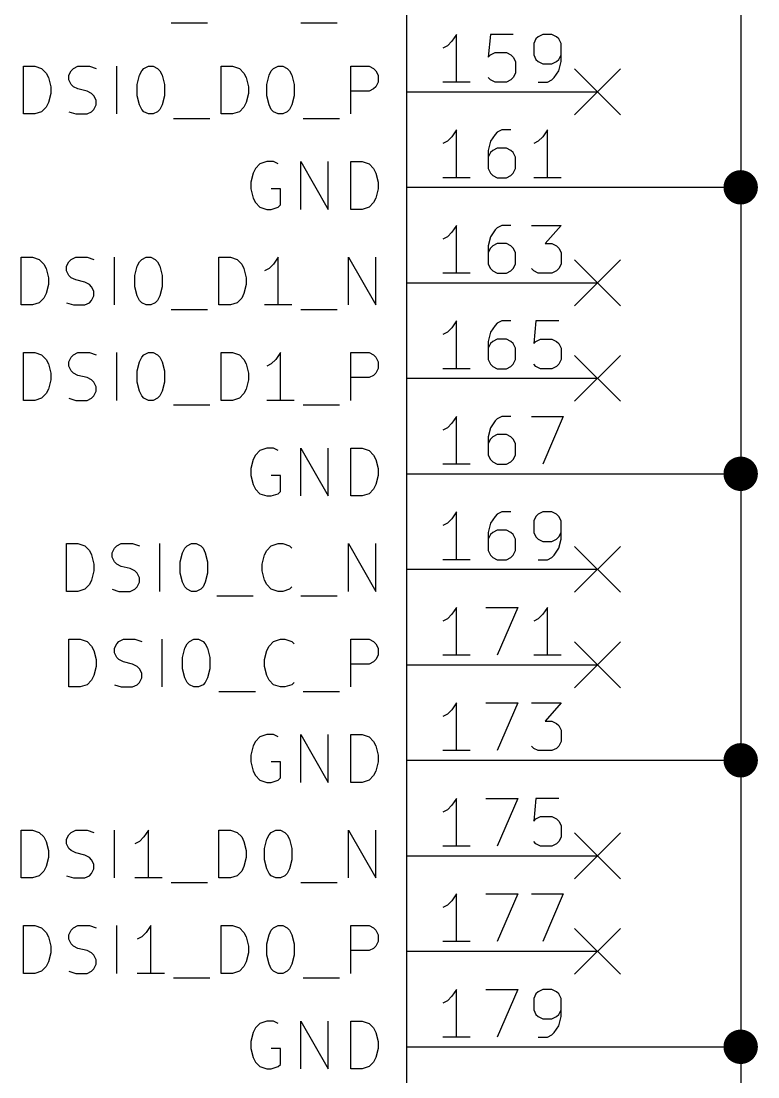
# Model space of a CAD drawing. Extents: x 0.4 to 11.3, y -7.9 to -0.4.
# Drawn here: x 2.847 to 3.618, y -5.282 to -4.176 of the extents above; entities that cross this region are included whole.
import ezdxf

# ---------------------------------------------------------------- set-up
doc = ezdxf.new("R2010")
doc.units = 0
doc.header["$MEASUREMENT"] = 0
for name, color, linetype in [('BLUE2', 5, 'CONTINUOUS'), ('CYAN2', 4, 'CONTINUOUS'), ('GREEN3', 91, 'CONTINUOUS'), ('RED2', 1, 'CONTINUOUS'), ('RED3', 11, 'CONTINUOUS')]:
    doc.layers.add(name, color=color, linetype=linetype)

msp = doc.modelspace()

# ---------------------------------------------------------------- linework, layer by layer
at = {"layer": 'BLUE2', "linetype": 'CONTINUOUS'}
for p, q in [((3.426, -4.226), (3.474, -4.274)), ((3.474, -4.226), (3.426, -4.274)), ((3.426, -4.426), (3.474, -4.474)), ((3.474, -4.426), (3.426, -4.474)), ((3.426, -4.526), (3.474, -4.574)), ((3.474, -4.526), (3.426, -4.574)), ((3.426, -4.726), (3.474, -4.774)), ((3.474, -4.726), (3.426, -4.774)), ((3.426, -4.826), (3.474, -4.874)), ((3.474, -4.826), (3.426, -4.874)), ((3.426, -5.026), (3.474, -5.074)), ((3.474, -5.026), (3.426, -5.074)), ((3.426, -5.126), (3.474, -5.174)), ((3.474, -5.126), (3.426, -5.174))]:
    msp.add_line(p, q, dxfattribs=at)
at = {"layer": 'CYAN2', "linetype": 'CONTINUOUS'}
for p, q in [((3.0038, -4.1779), (3.0419, -4.1779)), ((3.1395, -4.1779), (3.1776, -4.1779)), ((2.849, -4.2731), (2.849, -4.2231)), ((2.849, -4.2231), (2.861, -4.2231)), ((2.861, -4.2231), (2.8681, -4.2255)), ((2.9014, -4.2255), (2.9062, -4.2231)), ((2.9062, -4.2231), (2.9181, -4.2231)), ((2.9181, -4.2231), (2.9252, -4.2255)), ((2.9467, -4.2731), (2.9467, -4.2231)), ((2.9752, -4.2255), (2.98, -4.2231)), ((2.98, -4.2231), (2.9848, -4.2231)), ((2.9848, -4.2231), (2.9895, -4.2255)), ((3.0562, -4.2731), (3.0562, -4.2231)), ((3.0562, -4.2231), (3.0681, -4.2231)), ((3.0681, -4.2231), (3.0752, -4.2255)), ((3.111, -4.2255), (3.1157, -4.2231)), ((3.1157, -4.2231), (3.1205, -4.2231)), ((3.1205, -4.2231), (3.1252, -4.2255)), ((3.1919, -4.2731), (3.1919, -4.2231)), ((3.1919, -4.2231), (3.2109, -4.2231)), ((3.2109, -4.2231), (3.2157, -4.2255)), ((2.8681, -4.2255), (2.8729, -4.2303)), ((2.8729, -4.2303), (2.8752, -4.235)), ((2.8967, -4.2327), (2.899, -4.2279)), ((2.8967, -4.2374), (2.8967, -4.2327)), ((2.899, -4.2279), (2.9014, -4.2255)), ((2.9681, -4.2422), (2.9705, -4.2327)), ((2.9705, -4.2327), (2.9729, -4.2279)), ((2.9729, -4.2279), (2.9752, -4.2255)), ((2.9895, -4.2255), (2.9919, -4.2279)), ((2.9919, -4.2279), (2.9943, -4.2327)), ((2.9943, -4.2327), (2.9967, -4.2422)), ((3.0752, -4.2255), (3.08, -4.2303)), ((3.08, -4.2303), (3.0824, -4.235)), ((3.1038, -4.2422), (3.1062, -4.2327)), ((3.1062, -4.2327), (3.1086, -4.2279)), ((3.1086, -4.2279), (3.111, -4.2255)), ((3.1252, -4.2255), (3.1276, -4.2279)), ((3.1276, -4.2279), (3.13, -4.2327)), ((3.13, -4.2327), (3.1324, -4.2422)), ((3.2157, -4.2255), (3.2181, -4.2279)), ((3.2181, -4.2279), (3.2205, -4.2327)), ((3.2205, -4.2327), (3.2205, -4.2398)), ((2.8752, -4.235), (2.8776, -4.2446)), ((2.8776, -4.2446), (2.8776, -4.2517)), ((2.899, -4.2422), (2.8967, -4.2374)), ((2.9014, -4.2446), (2.899, -4.2422)), ((2.9062, -4.2469), (2.9014, -4.2446)), ((2.9681, -4.2541), (2.9681, -4.2422)), ((2.9967, -4.2422), (2.9967, -4.2541)), ((3.0824, -4.235), (3.0848, -4.2446)), ((3.0848, -4.2446), (3.0848, -4.2517)), ((3.1038, -4.2541), (3.1038, -4.2422)), ((3.1324, -4.2422), (3.1324, -4.2541)), ((3.2181, -4.2446), (3.2157, -4.2469)), ((3.2205, -4.2398), (3.2181, -4.2446)), ((2.8776, -4.2517), (2.8752, -4.2612)), ((2.9157, -4.2493), (2.9062, -4.2469)), ((2.9205, -4.2517), (2.9157, -4.2493)), ((2.9229, -4.2541), (2.9205, -4.2517)), ((2.9252, -4.2588), (2.9229, -4.2541)), ((2.9705, -4.2636), (2.9681, -4.2541)), ((2.9967, -4.2541), (2.9943, -4.2636)), ((3.0848, -4.2517), (3.0824, -4.2612)), ((3.1062, -4.2636), (3.1038, -4.2541)), ((3.1324, -4.2541), (3.13, -4.2636)), ((3.2109, -4.2493), (3.1919, -4.2493)), ((3.2157, -4.2469), (3.2109, -4.2493)), ((2.8729, -4.266), (2.8681, -4.2708)), ((2.8752, -4.2612), (2.8729, -4.266)), ((2.9229, -4.2684), (2.9252, -4.2636)), ((2.9252, -4.2636), (2.9252, -4.2588)), ((2.9729, -4.2684), (2.9705, -4.2636)), ((2.9943, -4.2636), (2.9919, -4.2684)), ((3.08, -4.266), (3.0752, -4.2708)), ((3.0824, -4.2612), (3.08, -4.266)), ((3.1086, -4.2684), (3.1062, -4.2636)), ((3.13, -4.2636), (3.1276, -4.2684)), ((2.861, -4.2731), (2.849, -4.2731)), ((2.8681, -4.2708), (2.861, -4.2731)), ((2.8967, -4.2708), (2.9038, -4.2731)), ((2.9038, -4.2731), (2.9157, -4.2731)), ((2.9157, -4.2731), (2.9205, -4.2708)), ((2.9205, -4.2708), (2.9229, -4.2684)), ((2.9752, -4.2708), (2.9729, -4.2684)), ((2.98, -4.2731), (2.9752, -4.2708)), ((2.9848, -4.2731), (2.98, -4.2731)), ((2.9895, -4.2708), (2.9848, -4.2731)), ((2.9919, -4.2684), (2.9895, -4.2708)), ((3.0062, -4.2779), (3.0443, -4.2779)), ((3.0681, -4.2731), (3.0562, -4.2731)), ((3.0752, -4.2708), (3.0681, -4.2731)), ((3.111, -4.2708), (3.1086, -4.2684)), ((3.1157, -4.2731), (3.111, -4.2708)), ((3.1205, -4.2731), (3.1157, -4.2731)), ((3.1252, -4.2708), (3.1205, -4.2731)), ((3.1276, -4.2684), (3.1252, -4.2708)), ((3.1419, -4.2779), (3.18, -4.2779)), ((3.0919, -4.3303), (3.0895, -4.335)), ((3.0967, -4.3255), (3.0919, -4.3303)), ((3.1038, -4.3231), (3.0967, -4.3255)), ((3.1109, -4.3231), (3.1038, -4.3231)), ((3.1157, -4.3255), (3.1109, -4.3231)), ((3.1395, -4.3731), (3.1395, -4.3231)), ((3.1395, -4.3231), (3.1681, -4.3731)), ((3.1681, -4.3731), (3.1681, -4.3231)), ((3.1919, -4.3731), (3.1919, -4.3231)), ((3.1919, -4.3231), (3.2038, -4.3231)), ((3.2038, -4.3231), (3.2109, -4.3255)), ((3.2109, -4.3255), (3.2157, -4.3303)), ((3.2157, -4.3303), (3.2181, -4.335)), ((3.0895, -4.335), (3.0871, -4.3446)), ((3.0871, -4.3446), (3.0871, -4.3517)), ((3.2181, -4.335), (3.2205, -4.3446)), ((3.2205, -4.3446), (3.2205, -4.3517)), ((3.0871, -4.3517), (3.0895, -4.3612)), ((3.1181, -4.3517), (3.1086, -4.3517)), ((3.1181, -4.3684), (3.1181, -4.3517)), ((3.2205, -4.3517), (3.2181, -4.3612)), ((3.0895, -4.3612), (3.0919, -4.366)), ((3.0919, -4.366), (3.0967, -4.3708)), ((3.2157, -4.366), (3.2109, -4.3708)), ((3.2181, -4.3612), (3.2157, -4.366)), ((3.0967, -4.3708), (3.1038, -4.3731)), ((3.1038, -4.3731), (3.1086, -4.3731)), ((3.1086, -4.3731), (3.1157, -4.3708)), ((3.1157, -4.3708), (3.1181, -4.3684)), ((3.2038, -4.3731), (3.1919, -4.3731)), ((3.2109, -4.3708), (3.2038, -4.3731)), ((2.8467, -4.4731), (2.8467, -4.4231)), ((2.8467, -4.4231), (2.8586, -4.4231)), ((2.8586, -4.4231), (2.8657, -4.4255)), ((2.8657, -4.4255), (2.8705, -4.4303)), ((2.8705, -4.4303), (2.8729, -4.435)), ((2.8943, -4.4327), (2.8967, -4.4279)), ((2.8943, -4.4374), (2.8943, -4.4327)), ((2.8967, -4.4279), (2.899, -4.4255)), ((2.899, -4.4255), (2.9038, -4.4231)), ((2.9038, -4.4231), (2.9157, -4.4231)), ((2.9157, -4.4231), (2.9229, -4.4255)), ((2.9443, -4.4731), (2.9443, -4.4231)), ((2.9657, -4.4422), (2.9681, -4.4327)), ((2.9681, -4.4327), (2.9705, -4.4279)), ((2.9705, -4.4279), (2.9729, -4.4255)), ((2.9729, -4.4255), (2.9776, -4.4231)), ((2.9776, -4.4231), (2.9824, -4.4231)), ((2.9824, -4.4231), (2.9871, -4.4255)), ((2.9871, -4.4255), (2.9895, -4.4279)), ((2.9895, -4.4279), (2.9919, -4.4327)), ((2.9919, -4.4327), (2.9943, -4.4422)), ((3.0538, -4.4731), (3.0538, -4.4231)), ((3.0538, -4.4231), (3.0657, -4.4231)), ((3.0657, -4.4231), (3.0729, -4.4255)), ((3.0729, -4.4255), (3.0776, -4.4303)), ((3.0776, -4.4303), (3.08, -4.435)), ((3.111, -4.4303), (3.1062, -4.435)), ((3.1157, -4.4231), (3.111, -4.4303)), ((3.1157, -4.4731), (3.1157, -4.4231)), ((3.1895, -4.4731), (3.1895, -4.4231)), ((3.1895, -4.4231), (3.2181, -4.4731)), ((3.2181, -4.4731), (3.2181, -4.4231)), ((2.8729, -4.435), (2.8752, -4.4446)), ((2.8967, -4.4422), (2.8943, -4.4374)), ((2.899, -4.4446), (2.8967, -4.4422)), ((2.9657, -4.4541), (2.9657, -4.4422)), ((2.9943, -4.4422), (2.9943, -4.4541)), ((3.08, -4.435), (3.0824, -4.4446)), ((3.1062, -4.435), (3.1014, -4.4374)), ((2.8752, -4.4517), (2.8729, -4.4612)), ((2.8752, -4.4446), (2.8752, -4.4517)), ((2.9038, -4.4469), (2.899, -4.4446)), ((2.9133, -4.4493), (2.9038, -4.4469)), ((2.9181, -4.4517), (2.9133, -4.4493)), ((2.9205, -4.4541), (2.9181, -4.4517)), ((2.9229, -4.4588), (2.9205, -4.4541)), ((2.9681, -4.4636), (2.9657, -4.4541)), ((2.9943, -4.4541), (2.9919, -4.4636)), ((3.0824, -4.4517), (3.08, -4.4612)), ((3.0824, -4.4446), (3.0824, -4.4517)), ((2.8705, -4.466), (2.8657, -4.4708)), ((2.8729, -4.4612), (2.8705, -4.466)), ((2.9205, -4.4684), (2.9229, -4.4636)), ((2.9229, -4.4636), (2.9229, -4.4588)), ((2.9705, -4.4684), (2.9681, -4.4636)), ((2.9919, -4.4636), (2.9895, -4.4684)), ((3.0776, -4.466), (3.0729, -4.4708)), ((3.08, -4.4612), (3.0776, -4.466)), ((2.8586, -4.4731), (2.8467, -4.4731)), ((2.8657, -4.4708), (2.8586, -4.4731)), ((2.8943, -4.4708), (2.9014, -4.4731)), ((2.9014, -4.4731), (2.9133, -4.4731)), ((2.9133, -4.4731), (2.9181, -4.4708)), ((2.9181, -4.4708), (2.9205, -4.4684)), ((2.9729, -4.4708), (2.9705, -4.4684)), ((2.9776, -4.4731), (2.9729, -4.4708)), ((2.9824, -4.4731), (2.9776, -4.4731)), ((2.9871, -4.4708), (2.9824, -4.4731)), ((2.9895, -4.4684), (2.9871, -4.4708)), ((3.0657, -4.4731), (3.0538, -4.4731)), ((3.0729, -4.4708), (3.0657, -4.4731)), ((3.13, -4.4731), (3.1014, -4.4731)), ((3.0038, -4.4779), (3.0419, -4.4779)), ((3.1395, -4.4779), (3.1776, -4.4779)), ((2.849, -4.5731), (2.849, -4.5231)), ((2.849, -4.5231), (2.861, -4.5231)), ((2.861, -4.5231), (2.8681, -4.5255)), ((2.8681, -4.5255), (2.8729, -4.5303)), ((2.8729, -4.5303), (2.8752, -4.535)), ((2.8967, -4.5327), (2.899, -4.5279)), ((2.8967, -4.5374), (2.8967, -4.5327)), ((2.899, -4.5279), (2.9014, -4.5255)), ((2.9014, -4.5255), (2.9062, -4.5231)), ((2.9062, -4.5231), (2.9181, -4.5231)), ((2.9181, -4.5231), (2.9252, -4.5255)), ((2.9467, -4.5731), (2.9467, -4.5231)), ((2.9681, -4.5422), (2.9705, -4.5327)), ((2.9705, -4.5327), (2.9729, -4.5279)), ((2.9729, -4.5279), (2.9752, -4.5255)), ((2.9752, -4.5255), (2.98, -4.5231)), ((2.98, -4.5231), (2.9848, -4.5231)), ((2.9848, -4.5231), (2.9895, -4.5255)), ((2.9895, -4.5255), (2.9919, -4.5279)), ((2.9919, -4.5279), (2.9943, -4.5327)), ((2.9943, -4.5327), (2.9967, -4.5422)), ((3.0562, -4.5731), (3.0562, -4.5231)), ((3.0562, -4.5231), (3.0681, -4.5231)), ((3.0681, -4.5231), (3.0752, -4.5255)), ((3.0752, -4.5255), (3.08, -4.5303)), ((3.08, -4.5303), (3.0824, -4.535)), ((3.1133, -4.5303), (3.1086, -4.535)), ((3.1181, -4.5231), (3.1133, -4.5303)), ((3.1181, -4.5731), (3.1181, -4.5231)), ((3.1919, -4.5731), (3.1919, -4.5231)), ((3.1919, -4.5231), (3.2109, -4.5231)), ((3.2109, -4.5231), (3.2157, -4.5255)), ((3.2157, -4.5255), (3.2181, -4.5279)), ((3.2181, -4.5279), (3.2205, -4.5327)), ((3.2205, -4.5327), (3.2205, -4.5398)), ((2.8752, -4.535), (2.8776, -4.5446)), ((2.899, -4.5422), (2.8967, -4.5374)), ((2.9014, -4.5446), (2.899, -4.5422)), ((2.9681, -4.5541), (2.9681, -4.5422)), ((2.9967, -4.5422), (2.9967, -4.5541)), ((3.0824, -4.535), (3.0848, -4.5446)), ((3.1086, -4.535), (3.1038, -4.5374)), ((3.2205, -4.5398), (3.2181, -4.5446)), ((2.8776, -4.5517), (2.8752, -4.5612)), ((2.8776, -4.5446), (2.8776, -4.5517)), ((2.9062, -4.5469), (2.9014, -4.5446)), ((2.9157, -4.5493), (2.9062, -4.5469)), ((2.9205, -4.5517), (2.9157, -4.5493)), ((2.9229, -4.5541), (2.9205, -4.5517)), ((2.9252, -4.5588), (2.9229, -4.5541)), ((2.9705, -4.5636), (2.9681, -4.5541)), ((2.9967, -4.5541), (2.9943, -4.5636)), ((3.0848, -4.5517), (3.0824, -4.5612)), ((3.0848, -4.5446), (3.0848, -4.5517)), ((3.2109, -4.5493), (3.1919, -4.5493)), ((3.2157, -4.5469), (3.2109, -4.5493)), ((3.2181, -4.5446), (3.2157, -4.5469)), ((2.8752, -4.5612), (2.8729, -4.566)), ((2.9229, -4.5684), (2.9252, -4.5636)), ((2.9252, -4.5636), (2.9252, -4.5588)), ((2.9729, -4.5684), (2.9705, -4.5636)), ((2.9943, -4.5636), (2.9919, -4.5684)), ((3.0824, -4.5612), (3.08, -4.566)), ((2.861, -4.5731), (2.849, -4.5731)), ((2.8681, -4.5708), (2.861, -4.5731)), ((2.8729, -4.566), (2.8681, -4.5708)), ((2.8967, -4.5708), (2.9038, -4.5731)), ((2.9038, -4.5731), (2.9157, -4.5731)), ((2.9157, -4.5731), (2.9205, -4.5708)), ((2.9205, -4.5708), (2.9229, -4.5684)), ((2.9752, -4.5708), (2.9729, -4.5684)), ((2.98, -4.5731), (2.9752, -4.5708)), ((2.9848, -4.5731), (2.98, -4.5731)), ((2.9895, -4.5708), (2.9848, -4.5731)), ((2.9919, -4.5684), (2.9895, -4.5708)), ((3.0681, -4.5731), (3.0562, -4.5731)), ((3.0752, -4.5708), (3.0681, -4.5731)), ((3.08, -4.566), (3.0752, -4.5708)), ((3.1324, -4.5731), (3.1038, -4.5731)), ((3.0062, -4.5779), (3.0443, -4.5779)), ((3.1419, -4.5779), (3.18, -4.5779)), ((3.0919, -4.6303), (3.0895, -4.635)), ((3.0967, -4.6255), (3.0919, -4.6303)), ((3.1038, -4.6231), (3.0967, -4.6255)), ((3.1109, -4.6231), (3.1038, -4.6231)), ((3.1157, -4.6255), (3.1109, -4.6231)), ((3.1395, -4.6731), (3.1395, -4.6231)), ((3.1395, -4.6231), (3.1681, -4.6731)), ((3.1681, -4.6731), (3.1681, -4.6231)), ((3.1919, -4.6731), (3.1919, -4.6231)), ((3.1919, -4.6231), (3.2038, -4.6231)), ((3.2038, -4.6231), (3.2109, -4.6255)), ((3.2109, -4.6255), (3.2157, -4.6303)), ((3.2157, -4.6303), (3.2181, -4.635)), ((3.0895, -4.635), (3.0871, -4.6446)), ((3.2181, -4.635), (3.2205, -4.6446)), ((3.0871, -4.6446), (3.0871, -4.6517)), ((3.0871, -4.6517), (3.0895, -4.6612)), ((3.1181, -4.6517), (3.1086, -4.6517)), ((3.1181, -4.6684), (3.1181, -4.6517)), ((3.2205, -4.6517), (3.2181, -4.6612)), ((3.2205, -4.6446), (3.2205, -4.6517)), ((3.0895, -4.6612), (3.0919, -4.666)), ((3.2181, -4.6612), (3.2157, -4.666)), ((3.0919, -4.666), (3.0967, -4.6708)), ((3.0967, -4.6708), (3.1038, -4.6731)), ((3.1038, -4.6731), (3.1086, -4.6731)), ((3.1086, -4.6731), (3.1157, -4.6708)), ((3.1157, -4.6708), (3.1181, -4.6684)), ((3.2038, -4.6731), (3.1919, -4.6731)), ((3.2109, -4.6708), (3.2038, -4.6731)), ((3.2157, -4.666), (3.2109, -4.6708)), ((2.8943, -4.7731), (2.8943, -4.7231)), ((2.8943, -4.7231), (2.9062, -4.7231)), ((2.9062, -4.7231), (2.9133, -4.7255)), ((2.9133, -4.7255), (2.9181, -4.7303)), ((2.9181, -4.7303), (2.9205, -4.735)), ((2.9419, -4.7327), (2.9443, -4.7279)), ((2.9443, -4.7279), (2.9467, -4.7255)), ((2.9467, -4.7255), (2.9514, -4.7231)), ((2.9514, -4.7231), (2.9633, -4.7231)), ((2.9633, -4.7231), (2.9705, -4.7255)), ((2.9919, -4.7731), (2.9919, -4.7231)), ((3.0157, -4.7327), (3.0181, -4.7279)), ((3.0181, -4.7279), (3.0205, -4.7255)), ((3.0205, -4.7255), (3.0252, -4.7231)), ((3.0252, -4.7231), (3.03, -4.7231)), ((3.03, -4.7231), (3.0348, -4.7255)), ((3.0348, -4.7255), (3.0371, -4.7279)), ((3.0371, -4.7279), (3.0395, -4.7327)), ((3.1014, -4.735), (3.1038, -4.7303)), ((3.1038, -4.7303), (3.1086, -4.7255)), ((3.1086, -4.7255), (3.1157, -4.7231)), ((3.1157, -4.7231), (3.1205, -4.7231)), ((3.1205, -4.7231), (3.1276, -4.7255)), ((3.1276, -4.7255), (3.13, -4.7279)), ((3.1895, -4.7731), (3.1895, -4.7231)), ((3.1895, -4.7231), (3.2181, -4.7731)), ((3.2181, -4.7731), (3.2181, -4.7231)), ((2.9205, -4.735), (2.9229, -4.7446)), ((2.9419, -4.7374), (2.9419, -4.7327)), ((2.9443, -4.7422), (2.9419, -4.7374)), ((2.9467, -4.7446), (2.9443, -4.7422)), ((3.0133, -4.7422), (3.0157, -4.7327)), ((3.0133, -4.7541), (3.0133, -4.7422)), ((3.0395, -4.7327), (3.0419, -4.7422)), ((3.0419, -4.7422), (3.0419, -4.7541)), ((3.099, -4.7446), (3.1014, -4.735)), ((2.9229, -4.7517), (2.9205, -4.7612)), ((2.9229, -4.7446), (2.9229, -4.7517)), ((2.9514, -4.7469), (2.9467, -4.7446)), ((2.961, -4.7493), (2.9514, -4.7469)), ((2.9657, -4.7517), (2.961, -4.7493)), ((2.9681, -4.7541), (2.9657, -4.7517)), ((3.099, -4.7517), (3.099, -4.7446)), ((3.1014, -4.7612), (3.099, -4.7517)), ((2.9205, -4.7612), (2.9181, -4.766)), ((2.9705, -4.7588), (2.9681, -4.7541)), ((2.9681, -4.7684), (2.9705, -4.7636)), ((2.9705, -4.7636), (2.9705, -4.7588)), ((3.0157, -4.7636), (3.0133, -4.7541)), ((3.0181, -4.7684), (3.0157, -4.7636)), ((3.0395, -4.7636), (3.0371, -4.7684)), ((3.0419, -4.7541), (3.0395, -4.7636)), ((3.1038, -4.766), (3.1014, -4.7612)), ((2.9062, -4.7731), (2.8943, -4.7731)), ((2.9133, -4.7708), (2.9062, -4.7731)), ((2.9181, -4.766), (2.9133, -4.7708)), ((2.9419, -4.7708), (2.949, -4.7731)), ((2.949, -4.7731), (2.961, -4.7731)), ((2.961, -4.7731), (2.9657, -4.7708)), ((2.9657, -4.7708), (2.9681, -4.7684)), ((3.0205, -4.7708), (3.0181, -4.7684)), ((3.0252, -4.7731), (3.0205, -4.7708)), ((3.03, -4.7731), (3.0252, -4.7731)), ((3.0348, -4.7708), (3.03, -4.7731)), ((3.0371, -4.7684), (3.0348, -4.7708)), ((3.1086, -4.7708), (3.1038, -4.766)), ((3.1157, -4.7731), (3.1086, -4.7708)), ((3.1205, -4.7731), (3.1157, -4.7731)), ((3.1276, -4.7708), (3.1205, -4.7731)), ((3.13, -4.7684), (3.1276, -4.7708)), ((3.0514, -4.7779), (3.0895, -4.7779)), ((3.1395, -4.7779), (3.1776, -4.7779)), ((2.8967, -4.8731), (2.8967, -4.8231)), ((2.8967, -4.8231), (2.9086, -4.8231)), ((2.9086, -4.8231), (2.9157, -4.8255)), ((2.9157, -4.8255), (2.9205, -4.8303)), ((2.9205, -4.8303), (2.9229, -4.835)), ((2.9443, -4.8327), (2.9467, -4.8279)), ((2.9467, -4.8279), (2.949, -4.8255)), ((2.949, -4.8255), (2.9538, -4.8231)), ((2.9538, -4.8231), (2.9657, -4.8231)), ((2.9657, -4.8231), (2.9729, -4.8255)), ((2.9943, -4.8731), (2.9943, -4.8231)), ((3.0181, -4.8327), (3.0205, -4.8279)), ((3.0205, -4.8279), (3.0229, -4.8255)), ((3.0229, -4.8255), (3.0276, -4.8231)), ((3.0276, -4.8231), (3.0324, -4.8231)), ((3.0324, -4.8231), (3.0371, -4.8255)), ((3.0371, -4.8255), (3.0395, -4.8279)), ((3.0395, -4.8279), (3.0419, -4.8327)), ((3.1038, -4.835), (3.1062, -4.8303)), ((3.1062, -4.8303), (3.111, -4.8255)), ((3.111, -4.8255), (3.1181, -4.8231)), ((3.1181, -4.8231), (3.1229, -4.8231)), ((3.1229, -4.8231), (3.13, -4.8255)), ((3.13, -4.8255), (3.1324, -4.8279)), ((3.1919, -4.8731), (3.1919, -4.8231)), ((3.1919, -4.8231), (3.2109, -4.8231)), ((3.2109, -4.8231), (3.2157, -4.8255)), ((3.2157, -4.8255), (3.2181, -4.8279)), ((3.2181, -4.8279), (3.2205, -4.8327)), ((2.9229, -4.835), (2.9252, -4.8446)), ((2.9443, -4.8374), (2.9443, -4.8327)), ((2.9467, -4.8422), (2.9443, -4.8374)), ((2.949, -4.8446), (2.9467, -4.8422)), ((3.0157, -4.8422), (3.0181, -4.8327)), ((3.0157, -4.8541), (3.0157, -4.8422)), ((3.0419, -4.8327), (3.0443, -4.8422)), ((3.0443, -4.8422), (3.0443, -4.8541)), ((3.1014, -4.8446), (3.1038, -4.835)), ((3.2205, -4.8398), (3.2181, -4.8446)), ((3.2205, -4.8327), (3.2205, -4.8398)), ((2.9252, -4.8517), (2.9229, -4.8612)), ((2.9252, -4.8446), (2.9252, -4.8517)), ((2.9538, -4.8469), (2.949, -4.8446)), ((2.9633, -4.8493), (2.9538, -4.8469)), ((2.9681, -4.8517), (2.9633, -4.8493)), ((2.9705, -4.8541), (2.9681, -4.8517)), ((3.1014, -4.8517), (3.1014, -4.8446)), ((3.1038, -4.8612), (3.1014, -4.8517)), ((3.2109, -4.8493), (3.1919, -4.8493)), ((3.2157, -4.8469), (3.2109, -4.8493)), ((3.2181, -4.8446), (3.2157, -4.8469)), ((2.9229, -4.8612), (2.9205, -4.866)), ((2.9729, -4.8588), (2.9705, -4.8541)), ((2.9705, -4.8684), (2.9729, -4.8636)), ((2.9729, -4.8636), (2.9729, -4.8588)), ((3.0181, -4.8636), (3.0157, -4.8541)), ((3.0205, -4.8684), (3.0181, -4.8636)), ((3.0419, -4.8636), (3.0395, -4.8684)), ((3.0443, -4.8541), (3.0419, -4.8636)), ((3.1062, -4.866), (3.1038, -4.8612)), ((2.9086, -4.8731), (2.8967, -4.8731)), ((2.9157, -4.8708), (2.9086, -4.8731)), ((2.9205, -4.866), (2.9157, -4.8708)), ((2.9443, -4.8708), (2.9514, -4.8731)), ((2.9514, -4.8731), (2.9633, -4.8731)), ((2.9633, -4.8731), (2.9681, -4.8708)), ((2.9681, -4.8708), (2.9705, -4.8684)), ((3.0229, -4.8708), (3.0205, -4.8684)), ((3.0276, -4.8731), (3.0229, -4.8708)), ((3.0324, -4.8731), (3.0276, -4.8731)), ((3.0371, -4.8708), (3.0324, -4.8731)), ((3.0395, -4.8684), (3.0371, -4.8708)), ((3.111, -4.8708), (3.1062, -4.866)), ((3.1181, -4.8731), (3.111, -4.8708)), ((3.1229, -4.8731), (3.1181, -4.8731)), ((3.13, -4.8708), (3.1229, -4.8731)), ((3.1324, -4.8684), (3.13, -4.8708)), ((3.0538, -4.8779), (3.0919, -4.8779)), ((3.1419, -4.8779), (3.18, -4.8779)), ((3.0919, -4.9303), (3.0895, -4.935)), ((3.0967, -4.9255), (3.0919, -4.9303)), ((3.1038, -4.9231), (3.0967, -4.9255)), ((3.1109, -4.9231), (3.1038, -4.9231)), ((3.1157, -4.9255), (3.1109, -4.9231)), ((3.1395, -4.9731), (3.1395, -4.9231)), ((3.1395, -4.9231), (3.1681, -4.9731)), ((3.1681, -4.9731), (3.1681, -4.9231)), ((3.1919, -4.9731), (3.1919, -4.9231)), ((3.1919, -4.9231), (3.2038, -4.9231)), ((3.2038, -4.9231), (3.2109, -4.9255)), ((3.2109, -4.9255), (3.2157, -4.9303)), ((3.2157, -4.9303), (3.2181, -4.935)), ((3.0895, -4.935), (3.0871, -4.9446)), ((3.2181, -4.935), (3.2205, -4.9446)), ((3.0871, -4.9446), (3.0871, -4.9517)), ((3.0871, -4.9517), (3.0895, -4.9612)), ((3.1181, -4.9517), (3.1086, -4.9517)), ((3.1181, -4.9684), (3.1181, -4.9517)), ((3.2205, -4.9517), (3.2181, -4.9612)), ((3.2205, -4.9446), (3.2205, -4.9517)), ((3.0895, -4.9612), (3.0919, -4.966)), ((3.2181, -4.9612), (3.2157, -4.966)), ((3.0919, -4.966), (3.0967, -4.9708)), ((3.0967, -4.9708), (3.1038, -4.9731)), ((3.1038, -4.9731), (3.1086, -4.9731)), ((3.1086, -4.9731), (3.1157, -4.9708)), ((3.1157, -4.9708), (3.1181, -4.9684)), ((3.2038, -4.9731), (3.1919, -4.9731)), ((3.2109, -4.9708), (3.2038, -4.9731)), ((3.2157, -4.966), (3.2109, -4.9708)), ((2.8467, -5.0731), (2.8467, -5.0231)), ((2.8467, -5.0231), (2.8586, -5.0231)), ((2.8586, -5.0231), (2.8657, -5.0255)), ((2.8657, -5.0255), (2.8705, -5.0303)), ((2.8705, -5.0303), (2.8729, -5.035)), ((2.8943, -5.0327), (2.8967, -5.0279)), ((2.8967, -5.0279), (2.899, -5.0255)), ((2.899, -5.0255), (2.9038, -5.0231)), ((2.9038, -5.0231), (2.9157, -5.0231)), ((2.9157, -5.0231), (2.9229, -5.0255)), ((2.9443, -5.0731), (2.9443, -5.0231)), ((2.9752, -5.0303), (2.9705, -5.035)), ((2.98, -5.0231), (2.9752, -5.0303)), ((2.98, -5.0731), (2.98, -5.0231)), ((3.0538, -5.0731), (3.0538, -5.0231)), ((3.0538, -5.0231), (3.0657, -5.0231)), ((3.0657, -5.0231), (3.0729, -5.0255)), ((3.0729, -5.0255), (3.0776, -5.0303)), ((3.0776, -5.0303), (3.08, -5.035)), ((3.1038, -5.0327), (3.1062, -5.0279)), ((3.1062, -5.0279), (3.1086, -5.0255)), ((3.1086, -5.0255), (3.1133, -5.0231)), ((3.1133, -5.0231), (3.1181, -5.0231)), ((3.1181, -5.0231), (3.1229, -5.0255)), ((3.1229, -5.0255), (3.1252, -5.0279)), ((3.1252, -5.0279), (3.1276, -5.0327)), ((3.1895, -5.0731), (3.1895, -5.0231)), ((3.1895, -5.0231), (3.2181, -5.0731)), ((3.2181, -5.0731), (3.2181, -5.0231)), ((2.8729, -5.035), (2.8752, -5.0446)), ((2.8943, -5.0374), (2.8943, -5.0327)), ((2.8967, -5.0422), (2.8943, -5.0374)), ((2.9705, -5.035), (2.9657, -5.0374)), ((3.08, -5.035), (3.0824, -5.0446)), ((3.1014, -5.0422), (3.1038, -5.0327)), ((3.1276, -5.0327), (3.13, -5.0422)), ((2.8752, -5.0517), (2.8729, -5.0612)), ((2.8752, -5.0446), (2.8752, -5.0517)), ((2.899, -5.0446), (2.8967, -5.0422)), ((2.9038, -5.0469), (2.899, -5.0446)), ((2.9133, -5.0493), (2.9038, -5.0469)), ((2.9181, -5.0517), (2.9133, -5.0493)), ((2.9205, -5.0541), (2.9181, -5.0517)), ((3.0824, -5.0517), (3.08, -5.0612)), ((3.0824, -5.0446), (3.0824, -5.0517)), ((3.1014, -5.0541), (3.1014, -5.0422)), ((3.13, -5.0422), (3.13, -5.0541)), ((2.8729, -5.0612), (2.8705, -5.066)), ((2.9229, -5.0588), (2.9205, -5.0541)), ((2.9229, -5.0636), (2.9229, -5.0588)), ((3.08, -5.0612), (3.0776, -5.066)), ((3.1038, -5.0636), (3.1014, -5.0541)), ((3.13, -5.0541), (3.1276, -5.0636)), ((2.8586, -5.0731), (2.8467, -5.0731)), ((2.8657, -5.0708), (2.8586, -5.0731)), ((2.8705, -5.066), (2.8657, -5.0708)), ((2.8943, -5.0708), (2.9014, -5.0731)), ((2.9014, -5.0731), (2.9133, -5.0731)), ((2.9133, -5.0731), (2.9181, -5.0708)), ((2.9181, -5.0708), (2.9205, -5.0684)), ((2.9205, -5.0684), (2.9229, -5.0636)), ((2.9943, -5.0731), (2.9657, -5.0731)), ((3.0657, -5.0731), (3.0538, -5.0731)), ((3.0729, -5.0708), (3.0657, -5.0731)), ((3.0776, -5.066), (3.0729, -5.0708)), ((3.1062, -5.0684), (3.1038, -5.0636)), ((3.1086, -5.0708), (3.1062, -5.0684)), ((3.1133, -5.0731), (3.1086, -5.0708)), ((3.1181, -5.0731), (3.1133, -5.0731)), ((3.1229, -5.0708), (3.1181, -5.0731)), ((3.1252, -5.0684), (3.1229, -5.0708)), ((3.1276, -5.0636), (3.1252, -5.0684)), ((3.0038, -5.0779), (3.0419, -5.0779)), ((3.1395, -5.0779), (3.1776, -5.0779)), ((2.849, -5.1731), (2.849, -5.1231)), ((2.849, -5.1231), (2.861, -5.1231)), ((2.861, -5.1231), (2.8681, -5.1255)), ((2.8681, -5.1255), (2.8729, -5.1303)), ((2.8967, -5.1327), (2.899, -5.1279)), ((2.899, -5.1279), (2.9014, -5.1255)), ((2.9014, -5.1255), (2.9062, -5.1231)), ((2.9062, -5.1231), (2.9181, -5.1231)), ((2.9181, -5.1231), (2.9252, -5.1255)), ((2.9467, -5.1731), (2.9467, -5.1231)), ((2.9824, -5.1231), (2.9776, -5.1303)), ((2.9824, -5.1731), (2.9824, -5.1231)), ((3.0562, -5.1731), (3.0562, -5.1231)), ((3.0562, -5.1231), (3.0681, -5.1231)), ((3.0681, -5.1231), (3.0752, -5.1255)), ((3.0752, -5.1255), (3.08, -5.1303)), ((3.1062, -5.1327), (3.1086, -5.1279)), ((3.1086, -5.1279), (3.111, -5.1255)), ((3.111, -5.1255), (3.1157, -5.1231)), ((3.1157, -5.1231), (3.1205, -5.1231)), ((3.1205, -5.1231), (3.1252, -5.1255)), ((3.1252, -5.1255), (3.1276, -5.1279)), ((3.1276, -5.1279), (3.13, -5.1327)), ((3.1919, -5.1731), (3.1919, -5.1231)), ((3.1919, -5.1231), (3.2109, -5.1231)), ((3.2109, -5.1231), (3.2157, -5.1255)), ((3.2157, -5.1255), (3.2181, -5.1279)), ((3.2181, -5.1279), (3.2205, -5.1327)), ((2.8729, -5.1303), (2.8752, -5.135)), ((2.8752, -5.135), (2.8776, -5.1446)), ((2.8967, -5.1374), (2.8967, -5.1327)), ((2.899, -5.1422), (2.8967, -5.1374)), ((2.9729, -5.135), (2.9681, -5.1374)), ((2.9776, -5.1303), (2.9729, -5.135)), ((3.08, -5.1303), (3.0824, -5.135)), ((3.0824, -5.135), (3.0848, -5.1446)), ((3.1038, -5.1422), (3.1062, -5.1327)), ((3.13, -5.1327), (3.1324, -5.1422)), ((3.2205, -5.1398), (3.2181, -5.1446)), ((3.2205, -5.1327), (3.2205, -5.1398)), ((2.8776, -5.1517), (2.8752, -5.1612)), ((2.8776, -5.1446), (2.8776, -5.1517)), ((2.9014, -5.1446), (2.899, -5.1422)), ((2.9062, -5.1469), (2.9014, -5.1446)), ((2.9157, -5.1493), (2.9062, -5.1469)), ((2.9205, -5.1517), (2.9157, -5.1493)), ((2.9229, -5.1541), (2.9205, -5.1517)), ((3.0848, -5.1517), (3.0824, -5.1612)), ((3.0848, -5.1446), (3.0848, -5.1517)), ((3.1038, -5.1541), (3.1038, -5.1422)), ((3.1324, -5.1422), (3.1324, -5.1541)), ((3.2109, -5.1493), (3.1919, -5.1493)), ((3.2157, -5.1469), (3.2109, -5.1493)), ((3.2181, -5.1446), (3.2157, -5.1469)), ((2.8752, -5.1612), (2.8729, -5.166)), ((2.9252, -5.1588), (2.9229, -5.1541)), ((2.9252, -5.1636), (2.9252, -5.1588)), ((3.0824, -5.1612), (3.08, -5.166)), ((3.1062, -5.1636), (3.1038, -5.1541)), ((3.1324, -5.1541), (3.13, -5.1636)), ((2.861, -5.1731), (2.849, -5.1731)), ((2.8681, -5.1708), (2.861, -5.1731)), ((2.8729, -5.166), (2.8681, -5.1708)), ((2.8967, -5.1708), (2.9038, -5.1731)), ((2.9038, -5.1731), (2.9157, -5.1731)), ((2.9157, -5.1731), (2.9205, -5.1708)), ((2.9205, -5.1708), (2.9229, -5.1684)), ((2.9229, -5.1684), (2.9252, -5.1636)), ((2.9967, -5.1731), (2.9681, -5.1731)), ((3.0681, -5.1731), (3.0562, -5.1731)), ((3.0752, -5.1708), (3.0681, -5.1731)), ((3.08, -5.166), (3.0752, -5.1708)), ((3.1086, -5.1684), (3.1062, -5.1636)), ((3.111, -5.1708), (3.1086, -5.1684)), ((3.1157, -5.1731), (3.111, -5.1708)), ((3.1205, -5.1731), (3.1157, -5.1731)), ((3.1252, -5.1708), (3.1205, -5.1731)), ((3.1276, -5.1684), (3.1252, -5.1708)), ((3.13, -5.1636), (3.1276, -5.1684)), ((3.0062, -5.1779), (3.0443, -5.1779)), ((3.1419, -5.1779), (3.18, -5.1779)), ((3.0967, -5.2255), (3.0919, -5.2303)), ((3.1038, -5.2231), (3.0967, -5.2255)), ((3.1109, -5.2231), (3.1038, -5.2231)), ((3.1157, -5.2255), (3.1109, -5.2231)), ((3.1395, -5.2731), (3.1395, -5.2231)), ((3.1395, -5.2231), (3.1681, -5.2731)), ((3.1681, -5.2731), (3.1681, -5.2231)), ((3.1919, -5.2731), (3.1919, -5.2231)), ((3.1919, -5.2231), (3.2038, -5.2231)), ((3.2038, -5.2231), (3.2109, -5.2255)), ((3.2109, -5.2255), (3.2157, -5.2303)), ((3.0895, -5.235), (3.0871, -5.2446)), ((3.0919, -5.2303), (3.0895, -5.235)), ((3.2157, -5.2303), (3.2181, -5.235)), ((3.2181, -5.235), (3.2205, -5.2446)), ((3.0871, -5.2446), (3.0871, -5.2517)), ((3.2205, -5.2446), (3.2205, -5.2517)), ((3.0871, -5.2517), (3.0895, -5.2612)), ((3.0895, -5.2612), (3.0919, -5.266)), ((3.1181, -5.2517), (3.1086, -5.2517)), ((3.1181, -5.2684), (3.1181, -5.2517)), ((3.2181, -5.2612), (3.2157, -5.266)), ((3.2205, -5.2517), (3.2181, -5.2612)), ((3.0919, -5.266), (3.0967, -5.2708)), ((3.0967, -5.2708), (3.1038, -5.2731)), ((3.1038, -5.2731), (3.1086, -5.2731)), ((3.1086, -5.2731), (3.1157, -5.2708)), ((3.1157, -5.2708), (3.1181, -5.2684)), ((3.2038, -5.2731), (3.1919, -5.2731)), ((3.2109, -5.2708), (3.2038, -5.2731)), ((3.2157, -5.266), (3.2109, -5.2708))]:
    msp.add_line(p, q, dxfattribs=at)
at = {"layer": 'GREEN3', "linetype": 'CONTINUOUS'}
for p, q in [((3.6, -4.05), (3.6, -4.35)), ((3.45, -4.35), (3.6, -4.35)), ((3.6, -4.35), (3.6, -4.65)), ((3.45, -4.65), (3.6, -4.65)), ((3.6, -4.65), (3.6, -4.95)), ((3.45, -4.95), (3.6, -4.95)), ((3.6, -4.95), (3.6, -5.25)), ((3.45, -5.25), (3.6, -5.25)), ((3.6, -5.25), (3.6, -5.55))]:
    msp.add_line(p, q, dxfattribs=at)
at = {"layer": 'GREEN3', "const_width": 0.018}
for points in [[(3.591, -4.35, 1), (3.609, -4.35, 1)], [(3.591, -4.65, 1), (3.609, -4.65, 1)], [(3.591, -4.95, 1), (3.609, -4.95, 1)], [(3.591, -5.25, 1), (3.609, -5.25, 1)]]:
    msp.add_lwpolyline(points, format="xyb", close=True, dxfattribs=at)
at = {"layer": 'RED2', "linetype": 'CONTINUOUS'}
for p, q in [((3.25, -1.25), (3.25, -6.35)), ((3.25, -4.25), (3.45, -4.25)), ((3.25, -4.35), (3.45, -4.35)), ((3.25, -4.45), (3.45, -4.45)), ((3.25, -4.55), (3.45, -4.55)), ((3.25, -4.65), (3.45, -4.65)), ((3.25, -4.75), (3.45, -4.75)), ((3.25, -4.85), (3.45, -4.85)), ((3.25, -4.95), (3.45, -4.95)), ((3.25, -5.05), (3.45, -5.05)), ((3.25, -5.15), (3.45, -5.15)), ((3.25, -5.25), (3.45, -5.25))]:
    msp.add_line(p, q, dxfattribs=at)
at = {"layer": 'RED3', "linetype": 'CONTINUOUS'}
for p, q in [((3.3024, -4.1899), (3.2976, -4.197)), ((3.3024, -4.2399), (3.3024, -4.1899)), ((3.3381, -4.1899), (3.3357, -4.2137)), ((3.3619, -4.1899), (3.3381, -4.1899)), ((3.3929, -4.1899), (3.3881, -4.1923)), ((3.4024, -4.1899), (3.3929, -4.1899)), ((3.4071, -4.1923), (3.4024, -4.1899)), ((3.2976, -4.197), (3.2929, -4.2018)), ((3.3857, -4.1946), (3.3833, -4.1994)), ((3.3833, -4.1994), (3.3833, -4.2113)), ((3.3881, -4.1923), (3.3857, -4.1946)), ((3.4095, -4.1946), (3.4071, -4.1923)), ((3.4119, -4.1994), (3.4095, -4.1946)), ((3.4119, -4.2184), (3.4119, -4.1994)), ((3.2929, -4.2018), (3.2881, -4.2042)), ((3.3357, -4.2137), (3.3381, -4.2113)), ((3.3381, -4.2113), (3.3429, -4.2089)), ((3.3429, -4.2089), (3.3548, -4.2089)), ((3.3548, -4.2089), (3.3595, -4.2113)), ((3.3595, -4.2113), (3.3619, -4.2137)), ((3.3833, -4.2113), (3.3857, -4.2161)), ((3.4095, -4.2161), (3.4119, -4.2113)), ((3.3619, -4.2137), (3.3643, -4.2184)), ((3.3643, -4.2184), (3.3643, -4.2304)), ((3.3857, -4.2161), (3.3881, -4.2184)), ((3.3881, -4.2184), (3.3929, -4.2208)), ((3.3929, -4.2208), (3.4024, -4.2208)), ((3.4024, -4.2208), (3.4071, -4.2184)), ((3.4071, -4.2184), (3.4095, -4.2161)), ((3.4095, -4.228), (3.4119, -4.2184)), ((3.3643, -4.2304), (3.3619, -4.2351)), ((3.4048, -4.2351), (3.4095, -4.228)), ((3.3167, -4.2399), (3.2881, -4.2399)), ((3.3381, -4.2375), (3.3357, -4.2351)), ((3.3429, -4.2399), (3.3381, -4.2375)), ((3.3548, -4.2399), (3.3429, -4.2399)), ((3.3595, -4.2375), (3.3548, -4.2399)), ((3.3619, -4.2351), (3.3595, -4.2375)), ((3.3881, -4.2399), (3.3976, -4.2399)), ((3.3976, -4.2399), (3.4024, -4.2375)), ((3.4024, -4.2375), (3.4048, -4.2351)), ((3.2976, -4.297), (3.2929, -4.3018)), ((3.3024, -4.2899), (3.2976, -4.297)), ((3.3024, -4.3399), (3.3024, -4.2899)), ((3.3429, -4.2946), (3.3381, -4.3018)), ((3.3452, -4.2923), (3.3429, -4.2946)), ((3.35, -4.2899), (3.3452, -4.2923)), ((3.3595, -4.2899), (3.35, -4.2899)), ((3.3929, -4.297), (3.3881, -4.3018)), ((3.3976, -4.2899), (3.3929, -4.297)), ((3.3976, -4.3399), (3.3976, -4.2899)), ((3.2929, -4.3018), (3.2881, -4.3042)), ((3.3381, -4.3018), (3.3357, -4.3113)), ((3.3357, -4.3113), (3.3357, -4.3304)), ((3.3405, -4.3113), (3.3381, -4.3137)), ((3.3452, -4.3089), (3.3405, -4.3113)), ((3.3548, -4.3089), (3.3452, -4.3089)), ((3.3595, -4.3113), (3.3548, -4.3089)), ((3.3619, -4.3137), (3.3595, -4.3113)), ((3.3881, -4.3018), (3.3833, -4.3042)), ((3.3381, -4.3137), (3.3357, -4.3184)), ((3.3643, -4.3184), (3.3619, -4.3137)), ((3.3643, -4.3304), (3.3643, -4.3184)), ((3.3357, -4.3304), (3.3381, -4.3351)), ((3.3619, -4.3351), (3.3643, -4.3304)), ((3.3167, -4.3399), (3.2881, -4.3399)), ((3.3381, -4.3351), (3.3405, -4.3375)), ((3.3405, -4.3375), (3.3452, -4.3399)), ((3.3452, -4.3399), (3.3548, -4.3399)), ((3.3548, -4.3399), (3.3595, -4.3375)), ((3.3595, -4.3375), (3.3619, -4.3351)), ((3.4119, -4.3399), (3.3833, -4.3399)), ((3.2976, -4.397), (3.2929, -4.4018)), ((3.3024, -4.3899), (3.2976, -4.397)), ((3.3024, -4.4399), (3.3024, -4.3899)), ((3.3429, -4.3946), (3.3381, -4.4018)), ((3.3452, -4.3923), (3.3429, -4.3946)), ((3.35, -4.3899), (3.3452, -4.3923)), ((3.3595, -4.3899), (3.35, -4.3899)), ((3.381, -4.3899), (3.4119, -4.3899)), ((3.4119, -4.3899), (3.3952, -4.4089)), ((3.2929, -4.4018), (3.2881, -4.4042)), ((3.3381, -4.4018), (3.3357, -4.4113)), ((3.3452, -4.4089), (3.3405, -4.4113)), ((3.3548, -4.4089), (3.3452, -4.4089)), ((3.3595, -4.4113), (3.3548, -4.4089)), ((3.3952, -4.4089), (3.4024, -4.4089)), ((3.4024, -4.4089), (3.4071, -4.4113)), ((3.3357, -4.4113), (3.3357, -4.4304)), ((3.3381, -4.4137), (3.3357, -4.4184)), ((3.3405, -4.4113), (3.3381, -4.4137)), ((3.3619, -4.4137), (3.3595, -4.4113)), ((3.3643, -4.4184), (3.3619, -4.4137)), ((3.3643, -4.4304), (3.3643, -4.4184)), ((3.4071, -4.4113), (3.4095, -4.4137)), ((3.4095, -4.4137), (3.4119, -4.4184)), ((3.4119, -4.4184), (3.4119, -4.4304)), ((3.3357, -4.4304), (3.3381, -4.4351)), ((3.3619, -4.4351), (3.3643, -4.4304)), ((3.4119, -4.4304), (3.4095, -4.4351)), ((3.3167, -4.4399), (3.2881, -4.4399)), ((3.3381, -4.4351), (3.3405, -4.4375)), ((3.3405, -4.4375), (3.3452, -4.4399)), ((3.3452, -4.4399), (3.3548, -4.4399)), ((3.3548, -4.4399), (3.3595, -4.4375)), ((3.3595, -4.4375), (3.3619, -4.4351)), ((3.3833, -4.4375), (3.381, -4.4351)), ((3.3881, -4.4399), (3.3833, -4.4375)), ((3.4024, -4.4399), (3.3881, -4.4399)), ((3.4071, -4.4375), (3.4024, -4.4399)), ((3.4095, -4.4351), (3.4071, -4.4375)), ((3.2976, -4.497), (3.2929, -4.5018)), ((3.3024, -4.4899), (3.2976, -4.497)), ((3.3024, -4.5399), (3.3024, -4.4899)), ((3.3429, -4.4946), (3.3381, -4.5018)), ((3.3452, -4.4923), (3.3429, -4.4946)), ((3.35, -4.4899), (3.3452, -4.4923)), ((3.3595, -4.4899), (3.35, -4.4899)), ((3.3857, -4.4899), (3.3833, -4.5137)), ((3.4095, -4.4899), (3.3857, -4.4899)), ((3.2929, -4.5018), (3.2881, -4.5042)), ((3.3381, -4.5018), (3.3357, -4.5113)), ((3.3452, -4.5089), (3.3405, -4.5113)), ((3.3548, -4.5089), (3.3452, -4.5089)), ((3.3595, -4.5113), (3.3548, -4.5089)), ((3.3857, -4.5113), (3.3905, -4.5089)), ((3.3905, -4.5089), (3.4024, -4.5089)), ((3.4024, -4.5089), (3.4071, -4.5113)), ((3.3357, -4.5113), (3.3357, -4.5304)), ((3.3381, -4.5137), (3.3357, -4.5184)), ((3.3405, -4.5113), (3.3381, -4.5137)), ((3.3619, -4.5137), (3.3595, -4.5113)), ((3.3643, -4.5184), (3.3619, -4.5137)), ((3.3643, -4.5304), (3.3643, -4.5184)), ((3.3833, -4.5137), (3.3857, -4.5113)), ((3.4071, -4.5113), (3.4095, -4.5137)), ((3.4095, -4.5137), (3.4119, -4.5184)), ((3.4119, -4.5184), (3.4119, -4.5304)), ((3.3357, -4.5304), (3.3381, -4.5351)), ((3.3619, -4.5351), (3.3643, -4.5304)), ((3.4119, -4.5304), (3.4095, -4.5351)), ((3.3167, -4.5399), (3.2881, -4.5399)), ((3.3381, -4.5351), (3.3405, -4.5375)), ((3.3405, -4.5375), (3.3452, -4.5399)), ((3.3452, -4.5399), (3.3548, -4.5399)), ((3.3548, -4.5399), (3.3595, -4.5375)), ((3.3595, -4.5375), (3.3619, -4.5351)), ((3.3857, -4.5375), (3.3833, -4.5351)), ((3.3905, -4.5399), (3.3857, -4.5375)), ((3.4024, -4.5399), (3.3905, -4.5399)), ((3.4071, -4.5375), (3.4024, -4.5399)), ((3.4095, -4.5351), (3.4071, -4.5375)), ((3.2976, -4.597), (3.2929, -4.6018)), ((3.3024, -4.5899), (3.2976, -4.597)), ((3.3024, -4.6399), (3.3024, -4.5899)), ((3.3429, -4.5946), (3.3381, -4.6018)), ((3.3452, -4.5923), (3.3429, -4.5946)), ((3.35, -4.5899), (3.3452, -4.5923)), ((3.3595, -4.5899), (3.35, -4.5899)), ((3.381, -4.5899), (3.4143, -4.5899)), ((3.4143, -4.5899), (3.3929, -4.6399)), ((3.2929, -4.6018), (3.2881, -4.6042)), ((3.3381, -4.6018), (3.3357, -4.6113)), ((3.3452, -4.6089), (3.3405, -4.6113)), ((3.3548, -4.6089), (3.3452, -4.6089)), ((3.3595, -4.6113), (3.3548, -4.6089)), ((3.3357, -4.6113), (3.3357, -4.6304)), ((3.3381, -4.6137), (3.3357, -4.6184)), ((3.3405, -4.6113), (3.3381, -4.6137)), ((3.3619, -4.6137), (3.3595, -4.6113)), ((3.3643, -4.6184), (3.3619, -4.6137)), ((3.3643, -4.6304), (3.3643, -4.6184)), ((3.3357, -4.6304), (3.3381, -4.6351)), ((3.3619, -4.6351), (3.3643, -4.6304)), ((3.3167, -4.6399), (3.2881, -4.6399)), ((3.3381, -4.6351), (3.3405, -4.6375)), ((3.3405, -4.6375), (3.3452, -4.6399)), ((3.3452, -4.6399), (3.3548, -4.6399)), ((3.3548, -4.6399), (3.3595, -4.6375)), ((3.3595, -4.6375), (3.3619, -4.6351)), ((3.2976, -4.697), (3.2929, -4.7018)), ((3.3024, -4.6899), (3.2976, -4.697)), ((3.3024, -4.7399), (3.3024, -4.6899)), ((3.3429, -4.6946), (3.3381, -4.7018)), ((3.3452, -4.6923), (3.3429, -4.6946)), ((3.35, -4.6899), (3.3452, -4.6923)), ((3.3595, -4.6899), (3.35, -4.6899)), ((3.3857, -4.6946), (3.3833, -4.6994)), ((3.3881, -4.6923), (3.3857, -4.6946)), ((3.3929, -4.6899), (3.3881, -4.6923)), ((3.4024, -4.6899), (3.3929, -4.6899)), ((3.4071, -4.6923), (3.4024, -4.6899)), ((3.4095, -4.6946), (3.4071, -4.6923)), ((3.4119, -4.6994), (3.4095, -4.6946)), ((3.2929, -4.7018), (3.2881, -4.7042)), ((3.3381, -4.7018), (3.3357, -4.7113)), ((3.3452, -4.7089), (3.3405, -4.7113)), ((3.3548, -4.7089), (3.3452, -4.7089)), ((3.3595, -4.7113), (3.3548, -4.7089)), ((3.3833, -4.6994), (3.3833, -4.7113)), ((3.4119, -4.7184), (3.4119, -4.6994)), ((3.3357, -4.7113), (3.3357, -4.7304)), ((3.3381, -4.7137), (3.3357, -4.7184)), ((3.3405, -4.7113), (3.3381, -4.7137)), ((3.3619, -4.7137), (3.3595, -4.7113)), ((3.3643, -4.7184), (3.3619, -4.7137)), ((3.3643, -4.7304), (3.3643, -4.7184)), ((3.3833, -4.7113), (3.3857, -4.7161)), ((3.3857, -4.7161), (3.3881, -4.7184)), ((3.3881, -4.7184), (3.3929, -4.7208)), ((3.4024, -4.7208), (3.4071, -4.7184)), ((3.4071, -4.7184), (3.4095, -4.7161)), ((3.4095, -4.7161), (3.4119, -4.7113)), ((3.4095, -4.728), (3.4119, -4.7184)), ((3.3357, -4.7304), (3.3381, -4.7351)), ((3.3619, -4.7351), (3.3643, -4.7304)), ((3.3929, -4.7208), (3.4024, -4.7208)), ((3.4048, -4.7351), (3.4095, -4.728)), ((3.3167, -4.7399), (3.2881, -4.7399)), ((3.3381, -4.7351), (3.3405, -4.7375)), ((3.3405, -4.7375), (3.3452, -4.7399)), ((3.3452, -4.7399), (3.3548, -4.7399)), ((3.3548, -4.7399), (3.3595, -4.7375)), ((3.3595, -4.7375), (3.3619, -4.7351)), ((3.3881, -4.7399), (3.3976, -4.7399)), ((3.3976, -4.7399), (3.4024, -4.7375)), ((3.4024, -4.7375), (3.4048, -4.7351)), ((3.2976, -4.797), (3.2929, -4.8018)), ((3.3024, -4.7899), (3.2976, -4.797)), ((3.3024, -4.8399), (3.3024, -4.7899)), ((3.3333, -4.7899), (3.3667, -4.7899)), ((3.3667, -4.7899), (3.3452, -4.8399)), ((3.3929, -4.797), (3.3881, -4.8018)), ((3.3976, -4.7899), (3.3929, -4.797)), ((3.3976, -4.8399), (3.3976, -4.7899)), ((3.2929, -4.8018), (3.2881, -4.8042)), ((3.3881, -4.8018), (3.3833, -4.8042)), ((3.3167, -4.8399), (3.2881, -4.8399)), ((3.4119, -4.8399), (3.3833, -4.8399)), ((3.2976, -4.897), (3.2929, -4.9018)), ((3.3024, -4.8899), (3.2976, -4.897)), ((3.3024, -4.9399), (3.3024, -4.8899)), ((3.3333, -4.8899), (3.3667, -4.8899)), ((3.3667, -4.8899), (3.3452, -4.9399)), ((3.381, -4.8899), (3.4119, -4.8899)), ((3.4119, -4.8899), (3.3952, -4.9089)), ((3.2929, -4.9018), (3.2881, -4.9042)), ((3.3952, -4.9089), (3.4024, -4.9089)), ((3.4024, -4.9089), (3.4071, -4.9113)), ((3.4071, -4.9113), (3.4095, -4.9137)), ((3.4095, -4.9137), (3.4119, -4.9184)), ((3.4119, -4.9184), (3.4119, -4.9304)), ((3.4119, -4.9304), (3.4095, -4.9351)), ((3.3167, -4.9399), (3.2881, -4.9399)), ((3.3833, -4.9375), (3.381, -4.9351)), ((3.3881, -4.9399), (3.3833, -4.9375)), ((3.4024, -4.9399), (3.3881, -4.9399)), ((3.4071, -4.9375), (3.4024, -4.9399)), ((3.4095, -4.9351), (3.4071, -4.9375)), ((3.2976, -4.997), (3.2929, -5.0018)), ((3.3024, -4.9899), (3.2976, -4.997)), ((3.3024, -5.0399), (3.3024, -4.9899)), ((3.3333, -4.9899), (3.3667, -4.9899)), ((3.3667, -4.9899), (3.3452, -5.0399)), ((3.3857, -4.9899), (3.3833, -5.0137)), ((3.4095, -4.9899), (3.3857, -4.9899)), ((3.2929, -5.0018), (3.2881, -5.0042)), ((3.3833, -5.0137), (3.3857, -5.0113)), ((3.3857, -5.0113), (3.3905, -5.0089)), ((3.3905, -5.0089), (3.4024, -5.0089)), ((3.4024, -5.0089), (3.4071, -5.0113)), ((3.4071, -5.0113), (3.4095, -5.0137)), ((3.4095, -5.0137), (3.4119, -5.0184)), ((3.4119, -5.0184), (3.4119, -5.0304)), ((3.3167, -5.0399), (3.2881, -5.0399)), ((3.3857, -5.0375), (3.3833, -5.0351)), ((3.3905, -5.0399), (3.3857, -5.0375)), ((3.4024, -5.0399), (3.3905, -5.0399)), ((3.4071, -5.0375), (3.4024, -5.0399)), ((3.4095, -5.0351), (3.4071, -5.0375)), ((3.4119, -5.0304), (3.4095, -5.0351)), ((3.3024, -5.0899), (3.2976, -5.097)), ((3.3024, -5.1399), (3.3024, -5.0899)), ((3.3333, -5.0899), (3.3667, -5.0899)), ((3.3667, -5.0899), (3.3452, -5.1399)), ((3.381, -5.0899), (3.4143, -5.0899)), ((3.4143, -5.0899), (3.3929, -5.1399)), ((3.2929, -5.1018), (3.2881, -5.1042)), ((3.2976, -5.097), (3.2929, -5.1018)), ((3.3167, -5.1399), (3.2881, -5.1399)), ((3.3024, -5.1899), (3.2976, -5.197)), ((3.3024, -5.2399), (3.3024, -5.1899)), ((3.3333, -5.1899), (3.3667, -5.1899)), ((3.3667, -5.1899), (3.3452, -5.2399)), ((3.3857, -5.1946), (3.3833, -5.1994)), ((3.3881, -5.1923), (3.3857, -5.1946)), ((3.3929, -5.1899), (3.3881, -5.1923)), ((3.4024, -5.1899), (3.3929, -5.1899)), ((3.4071, -5.1923), (3.4024, -5.1899)), ((3.4095, -5.1946), (3.4071, -5.1923)), ((3.4119, -5.1994), (3.4095, -5.1946)), ((3.2929, -5.2018), (3.2881, -5.2042)), ((3.2976, -5.197), (3.2929, -5.2018)), ((3.3833, -5.1994), (3.3833, -5.2113)), ((3.4119, -5.2184), (3.4119, -5.1994)), ((3.3833, -5.2113), (3.3857, -5.2161)), ((3.3857, -5.2161), (3.3881, -5.2184)), ((3.4071, -5.2184), (3.4095, -5.2161)), ((3.4095, -5.2161), (3.4119, -5.2113)), ((3.3881, -5.2184), (3.3929, -5.2208)), ((3.3929, -5.2208), (3.4024, -5.2208)), ((3.4024, -5.2208), (3.4071, -5.2184)), ((3.4048, -5.2351), (3.4095, -5.228)), ((3.4095, -5.228), (3.4119, -5.2184)), ((3.3167, -5.2399), (3.2881, -5.2399)), ((3.3881, -5.2399), (3.3976, -5.2399)), ((3.3976, -5.2399), (3.4024, -5.2375)), ((3.4024, -5.2375), (3.4048, -5.2351))]:
    msp.add_line(p, q, dxfattribs=at)

doc.saveas('drawing.dxf')
